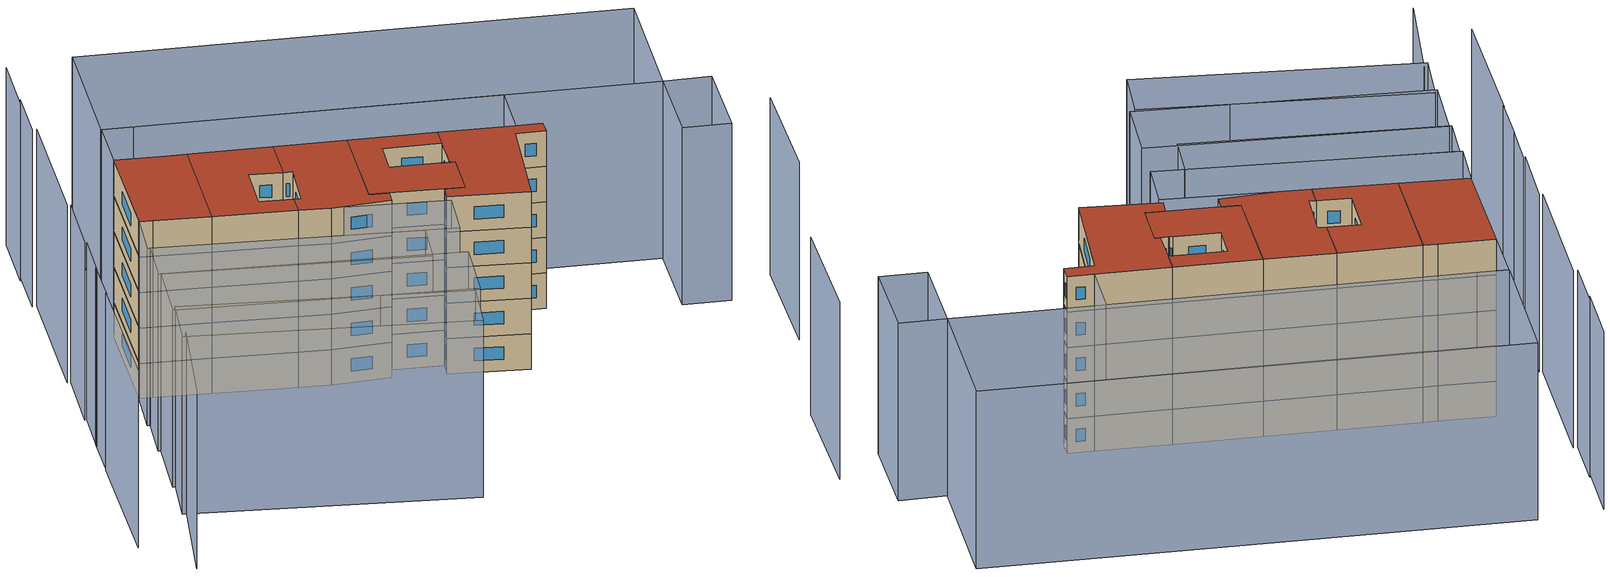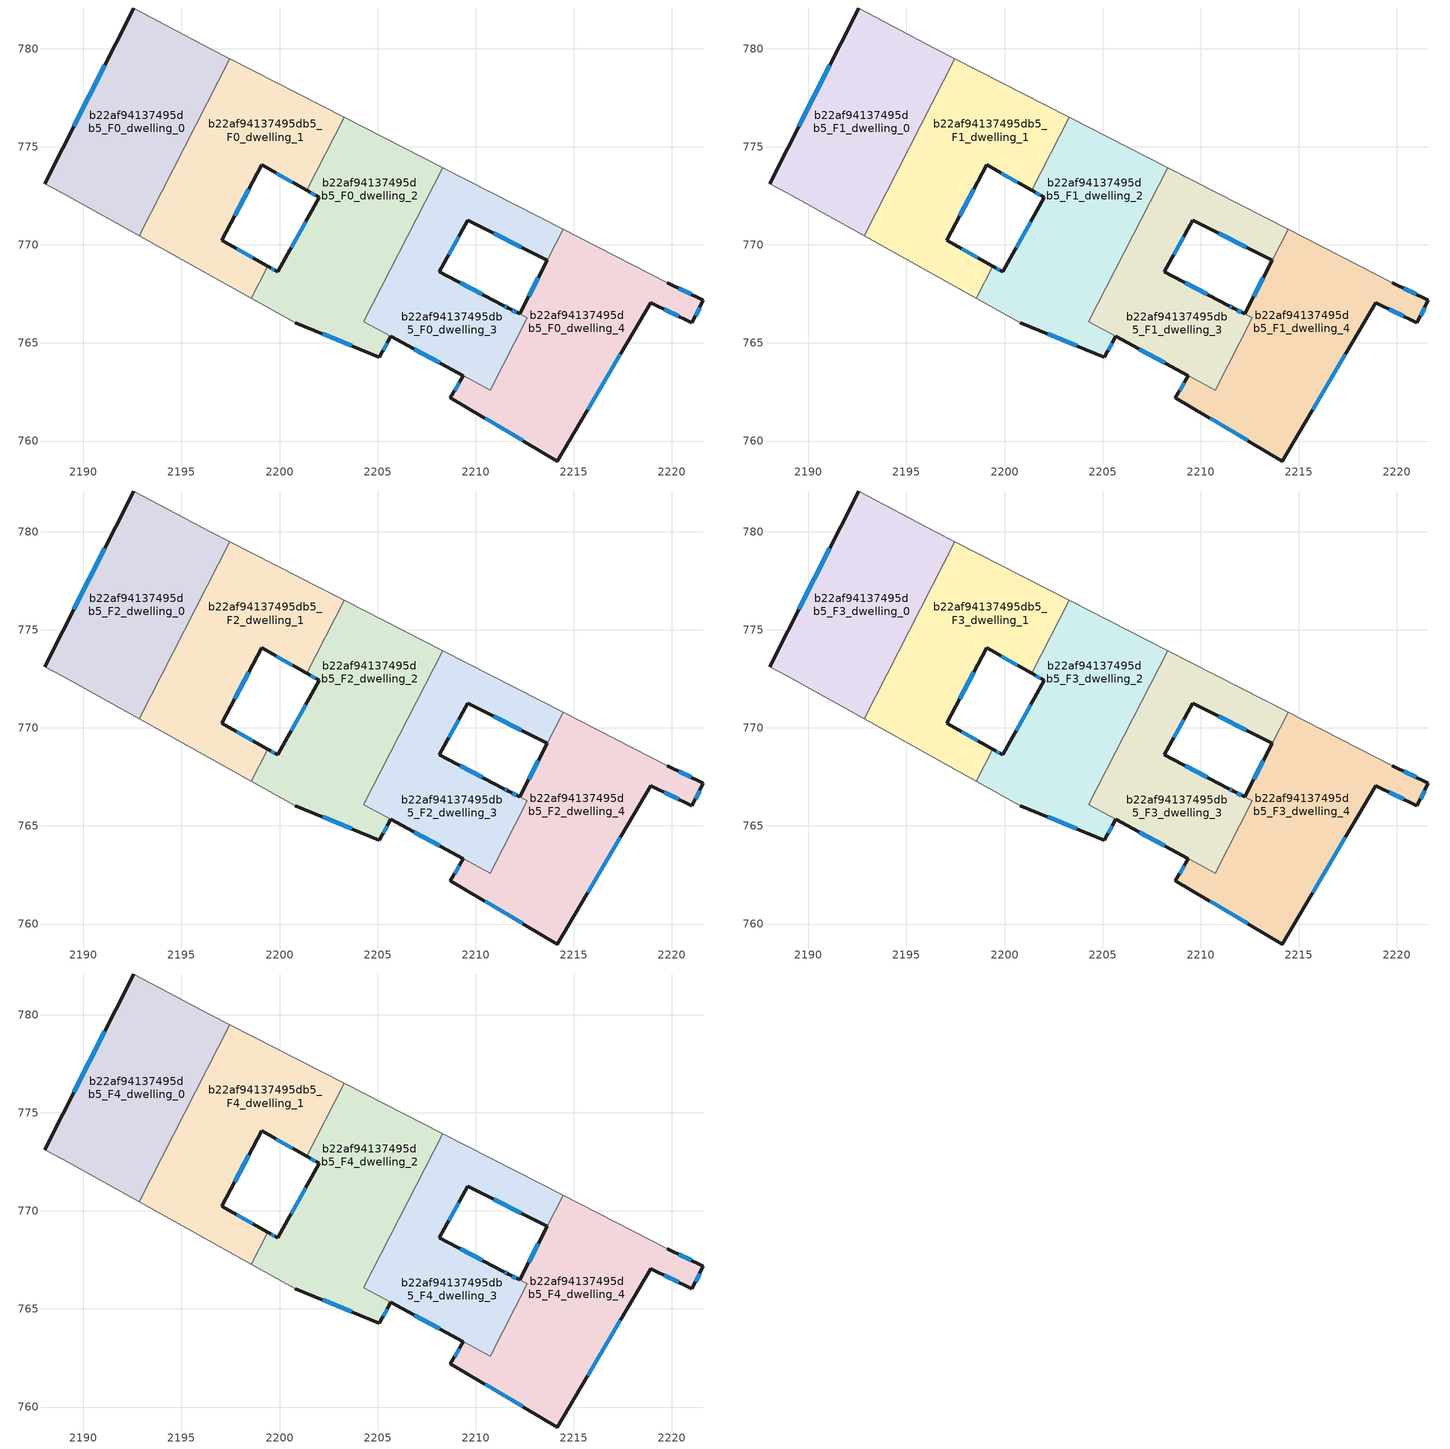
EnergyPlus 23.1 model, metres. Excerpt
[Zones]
b22af94137495db5_F0_dwelling_0
 floor ground (EU_floor_Construction): 2196.47,780.01 2197.47,779.5 2192.84,770.46 2188.94,772.63 2188.03,773.13 2192.56,782.08 z0
 wall outside (EU_wall_Construction): 2192.56,782.08 2188.03,773.13 z0:3
 wall adiabatic (EU_wall_Construction): 2197.47,779.5 2196.47,780.01 2192.56,782.08 / 2188.03,773.13 2188.94,772.63 2192.84,770.46 z0:3
 wall to b22af94137495db5_F0_dwelling_1 (EU_wall_Construction): 2192.84,770.46 2197.47,779.5 z0:3
 window (EU_Window_Construction): 2191.09,779.17 2189.51,776.04 z0.98:2.02
b22af94137495db5_F0_dwelling_1
 floor ground (EU_floor_Construction): 2203.31,776.51 2201.39,772.78 2199.09,774.09 2197.06,770.24 2199.4,768.91 2198.57,767.28 2192.84,770.46 2197.47,779.5 z0
 wall outside (EU_wall_Construction): 2199.4,768.91 2197.06,770.24 2199.09,774.09 2201.39,772.78 z0:3
 wall adiabatic (EU_wall_Construction): 2192.84,770.46 2198.57,767.28 / 2203.31,776.51 2197.47,779.5 z0:3
 wall to b22af94137495db5_F0_dwelling_2 (EU_wall_Construction): 2198.57,767.28 2199.4,768.91 / 2201.39,772.78 2203.3,776.51 z0:3
 window (EU_Window_Construction): 2199.84,773.66 2200.64,773.21 / 2197.72,771.49 2198.43,772.84 / 2198.64,769.34 2197.82,769.81 z0.98:2.02
b22af94137495db5_F0_dwelling_2
 floor ground (EU_floor_Construction): 2208.32,773.94 2204.29,766.09 2205.67,765.34 2205.09,764.27 2200.79,766.04 2198.57,767.28 2199.4,768.91 2199.9,768.62 2202.02,772.42 2201.39,772.78 2203.3,776.51 z0
 wall outside (EU_wall_Construction): 2201.39,772.78 2202.02,772.42 2199.9,768.62 2199.4,768.91 / 2200.79,766.04 2205.09,764.27 2205.67,765.34 z0:3
 wall adiabatic (EU_wall_Construction): 2198.57,767.28 2200.79,766.04 / 2208.32,773.94 2203.31,776.51 z0:3
 wall to b22af94137495db5_F0_dwelling_3 (EU_wall_Construction): 2204.3,766.1 2208.32,773.94 / 2205.67,765.34 2204.29,766.09 z0:3
 window (EU_Window_Construction): 2199.74,768.71 2199.57,768.81 / 2201.33,771.19 2200.59,769.86 / 2201.6,772.66 2201.82,772.54 / 2205.28,764.62 2205.48,764.99 / 2202.19,765.47 2203.69,764.85 z0.98:2.02
b22af94137495db5_F0_dwelling_3
 floor ground (EU_floor_Construction): 2214.46,770.8 2213.65,769.21 2209.6,771.26 2208.15,768.63 2211.39,766.93 2211.67,766.78 2212.63,766.28 2210.74,762.59 2205.68,765.34 2204.3,766.1 2208.32,773.94 z0
 wall outside (EU_wall_Construction): 2205.68,765.34 2209.38,763.32 / 2211.67,766.78 2211.39,766.93 2208.15,768.63 2209.6,771.26 2213.65,769.21 z0:3
 wall adiabatic (EU_wall_Construction): 2214.46,770.8 2208.32,773.94 z0:3
 wall to b22af94137495db5_F0_dwelling_4 (EU_wall_Construction): 2213.65,769.21 2214.46,770.8 / 2209.38,763.32 2210.74,762.59 2212.63,766.28 2211.67,766.78 z0:3
 window (EU_Window_Construction): 2210.92,770.59 2212.33,769.88 / 2208.62,769.49 2209.13,770.41 / 2210.34,767.48 2209.21,768.08 / 2206.88,764.68 2208.17,763.98 / 2211.58,766.83 2211.48,766.88 z0.98:2.02
b22af94137495db5_F0_dwelling_4
 floor ground (EU_floor_Construction): 2219.77,768.08 2221.6,767.18 2221.03,766.02 2218.92,767.05 2214.17,758.98 2208.7,762.2 2209.38,763.32 2210.74,762.59 2212.63,766.28 2211.67,766.79 2211.69,766.78 2212.26,766.48 2213.65,769.21 2214.46,770.8 z0
 wall outside (EU_wall_Construction): 2213.65,769.21 2212.26,766.48 2211.69,766.78 2211.68,766.79 / 2209.38,763.33 2208.7,762.2 2214.17,758.98 2218.92,767.05 2221.03,766.02 2221.6,767.18 2219.77,768.08 z0:3
 wall adiabatic (EU_wall_Construction): 2219.77,768.08 2214.46,770.8 z0:3
 window (EU_Window_Construction): 2212.08,766.58 2211.88,766.68 / 2213.2,768.32 2212.71,767.37 / 2221.01,767.47 2220.37,767.79 / 2221.22,766.4 2221.42,766.8 / 2219.61,766.72 2220.35,766.36 / 2215.72,761.61 2217.38,764.43 / 2210.48,761.15 2212.39,760.03 / 2209.16,762.96 2208.92,762.57 z0.98:2.02
b22af94137495db5_F1_dwelling_0
 floor to b22af94137495db5_F0_dwelling_0 (EU_floor_Construction): 2196.47,780.01 2197.47,779.5 2192.84,770.46 2188.94,772.63 2188.03,773.13 2192.56,782.08 z3
 wall outside (EU_wall_Construction): 2192.56,782.08 2188.03,773.13 z3:6
 wall adiabatic (EU_wall_Construction): 2197.47,779.5 2196.47,780.01 2192.56,782.08 / 2188.03,773.13 2188.94,772.63 2192.84,770.46 z3:6
 wall to b22af94137495db5_F1_dwelling_1 (EU_wall_Construction): 2192.84,770.46 2197.47,779.5 z3:6
 window (EU_Window_Construction): 2191.09,779.17 2189.51,776.04 z3.98:5.02
b22af94137495db5_F1_dwelling_1
 floor to b22af94137495db5_F0_dwelling_1 (EU_floor_Construction): 2203.3,776.51 2201.39,772.78 2199.09,774.09 2197.06,770.24 2199.4,768.91 2198.57,767.28 2192.84,770.46 2197.47,779.5 z3
 wall outside (EU_wall_Construction): 2199.4,768.91 2197.06,770.24 2199.09,774.09 2201.39,772.78 z3:6
 wall adiabatic (EU_wall_Construction): 2192.84,770.46 2198.57,767.28 / 2203.31,776.51 2197.47,779.5 z3:6
 wall to b22af94137495db5_F1_dwelling_2 (EU_wall_Construction): 2198.57,767.28 2199.4,768.91 / 2201.39,772.78 2203.3,776.51 z3:6
 window (EU_Window_Construction): 2199.84,773.66 2200.64,773.21 / 2197.72,771.49 2198.43,772.84 / 2198.64,769.34 2197.82,769.81 z3.98:5.02
b22af94137495db5_F1_dwelling_2
 floor to b22af94137495db5_F0_dwelling_2 (EU_floor_Construction): 2208.32,773.94 2204.3,766.1 2205.67,765.34 2205.09,764.27 2200.79,766.04 2198.57,767.28 2199.4,768.91 2199.9,768.62 2202.02,772.42 2201.39,772.78 2203.3,776.51 z3
 wall outside (EU_wall_Construction): 2201.39,772.78 2202.02,772.42 2199.9,768.62 2199.4,768.91 / 2200.79,766.04 2205.09,764.27 2205.67,765.34 z3:6
 wall adiabatic (EU_wall_Construction): 2198.57,767.28 2200.79,766.04 / 2208.32,773.94 2203.31,776.51 z3:6
 wall to b22af94137495db5_F1_dwelling_3 (EU_wall_Construction): 2204.3,766.1 2208.32,773.94 / 2205.67,765.34 2204.29,766.09 z3:6
 window (EU_Window_Construction): 2199.74,768.71 2199.57,768.81 / 2201.33,771.19 2200.59,769.86 / 2201.6,772.66 2201.82,772.54 / 2205.28,764.62 2205.48,764.99 / 2202.19,765.47 2203.69,764.85 z3.98:5.02
b22af94137495db5_F1_dwelling_3
 floor to b22af94137495db5_F0_dwelling_3 (EU_floor_Construction): 2214.46,770.8 2213.65,769.21 2209.6,771.26 2208.15,768.63 2211.39,766.93 2211.67,766.78 2212.63,766.28 2210.74,762.59 2205.68,765.34 2204.3,766.1 2208.32,773.94 z3
 wall outside (EU_wall_Construction): 2205.68,765.34 2209.38,763.32 / 2211.67,766.78 2211.39,766.93 2208.15,768.63 2209.6,771.26 2213.65,769.21 z3:6
 wall adiabatic (EU_wall_Construction): 2214.46,770.8 2208.32,773.94 z3:6
 wall to b22af94137495db5_F1_dwelling_4 (EU_wall_Construction): 2213.65,769.21 2214.46,770.8 / 2209.38,763.32 2210.74,762.59 2212.63,766.28 2211.67,766.78 z3:6
 window (EU_Window_Construction): 2210.92,770.59 2212.33,769.88 / 2208.62,769.49 2209.13,770.41 / 2210.34,767.48 2209.21,768.08 / 2206.88,764.68 2208.17,763.98 / 2211.58,766.83 2211.48,766.88 z3.98:5.02
b22af94137495db5_F1_dwelling_4
 floor to b22af94137495db5_F0_dwelling_4 (EU_floor_Construction): 2219.77,768.08 2221.6,767.18 2221.03,766.02 2218.92,767.05 2214.17,758.98 2208.7,762.2 2209.38,763.32 2210.74,762.59 2212.63,766.28 2211.69,766.78 2212.26,766.48 2213.65,769.21 2214.46,770.8 z3
 wall outside (EU_wall_Construction): 2213.65,769.21 2212.26,766.48 2211.69,766.78 2211.68,766.79 / 2209.38,763.33 2208.7,762.2 2214.17,758.98 2218.92,767.05 2221.03,766.02 2221.6,767.18 2219.77,768.08 z3:6
 wall adiabatic (EU_wall_Construction): 2219.77,768.08 2214.46,770.8 z3:6
 window (EU_Window_Construction): 2212.08,766.58 2211.88,766.68 / 2213.2,768.32 2212.71,767.37 / 2221.01,767.47 2220.37,767.79 / 2221.22,766.4 2221.42,766.8 / 2219.61,766.72 2220.35,766.36 / 2215.72,761.61 2217.38,764.43 / 2210.48,761.15 2212.39,760.03 / 2209.16,762.96 2208.92,762.57 z3.98:5.02
b22af94137495db5_F2_dwelling_0
 floor to b22af94137495db5_F1_dwelling_0 (EU_floor_Construction): 2196.47,780.01 2197.47,779.5 2192.84,770.46 2188.94,772.63 2188.03,773.13 2192.56,782.08 z6
 wall outside (EU_wall_Construction): 2192.56,782.08 2188.03,773.13 z6:9
 wall adiabatic (EU_wall_Construction): 2197.47,779.5 2196.47,780.01 2192.56,782.08 / 2188.03,773.13 2188.94,772.63 2192.84,770.46 z6:9
 wall to b22af94137495db5_F2_dwelling_1 (EU_wall_Construction): 2192.84,770.46 2197.47,779.5 z6:9
 window (EU_Window_Construction): 2191.09,779.17 2189.51,776.04 z6.98:8.02
b22af94137495db5_F2_dwelling_1
 floor to b22af94137495db5_F1_dwelling_1 (EU_floor_Construction): 2203.3,776.51 2201.39,772.78 2199.09,774.09 2197.06,770.24 2199.4,768.91 2198.57,767.28 2192.84,770.46 2197.47,779.5 z6
 wall outside (EU_wall_Construction): 2199.4,768.91 2197.06,770.24 2199.09,774.09 2201.39,772.78 z6:9
 wall adiabatic (EU_wall_Construction): 2192.84,770.46 2198.57,767.28 / 2203.31,776.51 2197.47,779.5 z6:9
 wall to b22af94137495db5_F2_dwelling_2 (EU_wall_Construction): 2198.57,767.28 2199.4,768.91 / 2201.39,772.78 2203.3,776.51 z6:9
 window (EU_Window_Construction): 2199.84,773.66 2200.64,773.21 / 2197.72,771.49 2198.43,772.84 / 2198.64,769.34 2197.82,769.81 z6.98:8.02
b22af94137495db5_F2_dwelling_2
 floor to b22af94137495db5_F1_dwelling_2 (EU_floor_Construction): 2208.32,773.94 2204.3,766.1 2205.67,765.34 2205.09,764.27 2200.79,766.04 2198.57,767.28 2199.4,768.91 2199.9,768.62 2202.02,772.42 2201.39,772.78 2203.3,776.51 z6
 wall outside (EU_wall_Construction): 2201.39,772.78 2202.02,772.42 2199.9,768.62 2199.4,768.91 / 2200.79,766.04 2205.09,764.27 2205.67,765.34 z6:9
 wall adiabatic (EU_wall_Construction): 2198.57,767.28 2200.79,766.04 / 2208.32,773.94 2203.31,776.51 z6:9
 wall to b22af94137495db5_F2_dwelling_3 (EU_wall_Construction): 2204.3,766.1 2208.32,773.94 / 2205.67,765.34 2204.29,766.09 z6:9
 window (EU_Window_Construction): 2199.74,768.71 2199.57,768.81 / 2201.33,771.19 2200.59,769.86 / 2201.6,772.66 2201.82,772.54 / 2205.28,764.62 2205.48,764.99 / 2202.19,765.47 2203.69,764.85 z6.98:8.02
b22af94137495db5_F2_dwelling_3
 floor to b22af94137495db5_F1_dwelling_3 (EU_floor_Construction): 2214.46,770.8 2213.65,769.21 2209.6,771.26 2208.15,768.63 2211.39,766.93 2211.67,766.78 2212.63,766.28 2210.74,762.59 2205.68,765.34 2204.3,766.1 2208.32,773.94 z6
 wall outside (EU_wall_Construction): 2205.68,765.34 2209.38,763.32 / 2211.67,766.78 2211.39,766.93 2208.15,768.63 2209.6,771.26 2213.65,769.21 z6:9
 wall adiabatic (EU_wall_Construction): 2214.46,770.8 2208.32,773.94 z6:9
 wall to b22af94137495db5_F2_dwelling_4 (EU_wall_Construction): 2213.65,769.21 2214.46,770.8 / 2209.38,763.32 2210.74,762.59 2212.63,766.28 2211.67,766.78 z6:9
 window (EU_Window_Construction): 2210.92,770.59 2212.33,769.88 / 2208.62,769.49 2209.13,770.41 / 2210.34,767.48 2209.21,768.08 / 2206.88,764.68 2208.17,763.98 / 2211.58,766.83 2211.48,766.88 z6.98:8.02
b22af94137495db5_F2_dwelling_4
 floor to b22af94137495db5_F1_dwelling_4 (EU_floor_Construction): 2219.77,768.08 2221.6,767.18 2221.03,766.02 2218.92,767.05 2214.17,758.98 2208.7,762.2 2209.38,763.32 2210.74,762.59 2212.63,766.28 2211.69,766.78 2212.26,766.48 2213.65,769.21 2214.46,770.8 z6
 wall outside (EU_wall_Construction): 2213.65,769.21 2212.26,766.48 2211.69,766.78 2211.68,766.79 / 2209.38,763.33 2208.7,762.2 2214.17,758.98 2218.92,767.05 2221.03,766.02 2221.6,767.18 2219.77,768.08 z6:9
 wall adiabatic (EU_wall_Construction): 2219.77,768.08 2214.46,770.8 z6:9
 window (EU_Window_Construction): 2212.08,766.58 2211.88,766.68 / 2213.2,768.32 2212.71,767.37 / 2221.01,767.47 2220.37,767.79 / 2221.22,766.4 2221.42,766.8 / 2219.61,766.72 2220.35,766.36 / 2215.72,761.61 2217.38,764.43 / 2210.48,761.15 2212.39,760.03 / 2209.16,762.96 2208.92,762.57 z6.98:8.02
b22af94137495db5_F3_dwelling_0
 floor to b22af94137495db5_F2_dwelling_0 (EU_floor_Construction): 2196.47,780.01 2197.47,779.5 2192.84,770.46 2188.94,772.63 2188.03,773.13 2192.56,782.08 z9
 wall outside (EU_wall_Construction): 2192.56,782.08 2188.03,773.13 z9:12
 wall adiabatic (EU_wall_Construction): 2197.47,779.5 2196.47,780.01 2192.56,782.08 / 2188.03,773.13 2188.94,772.63 2192.84,770.46 z9:12
 wall to b22af94137495db5_F3_dwelling_1 (EU_wall_Construction): 2192.84,770.46 2197.47,779.5 z9:12
 window (EU_Window_Construction): 2191.09,779.17 2189.51,776.04 z9.98:11.02
b22af94137495db5_F3_dwelling_1
 floor to b22af94137495db5_F2_dwelling_1 (EU_floor_Construction): 2203.3,776.51 2201.39,772.78 2199.09,774.09 2197.06,770.24 2199.4,768.91 2198.57,767.28 2192.84,770.46 2197.47,779.5 z9
 wall outside (EU_wall_Construction): 2199.4,768.91 2197.06,770.24 2199.09,774.09 2201.39,772.78 z9:12
 wall adiabatic (EU_wall_Construction): 2192.84,770.46 2198.57,767.28 / 2203.31,776.51 2197.47,779.5 z9:12
 wall to b22af94137495db5_F3_dwelling_2 (EU_wall_Construction): 2198.57,767.28 2199.4,768.91 / 2201.39,772.78 2203.3,776.51 z9:12
 window (EU_Window_Construction): 2199.84,773.66 2200.64,773.21 / 2197.72,771.49 2198.43,772.84 / 2198.64,769.34 2197.82,769.81 z9.98:11.02
b22af94137495db5_F3_dwelling_2
 floor to b22af94137495db5_F2_dwelling_2 (EU_floor_Construction): 2208.32,773.94 2204.3,766.1 2205.67,765.34 2205.09,764.27 2200.79,766.04 2198.57,767.28 2199.4,768.91 2199.9,768.62 2202.02,772.42 2201.39,772.78 2203.3,776.51 z9
 wall outside (EU_wall_Construction): 2201.39,772.78 2202.02,772.42 2199.9,768.62 2199.4,768.91 / 2200.79,766.04 2205.09,764.27 2205.67,765.34 z9:12
 wall adiabatic (EU_wall_Construction): 2198.57,767.28 2200.79,766.04 / 2208.32,773.94 2203.31,776.51 z9:12
 wall to b22af94137495db5_F3_dwelling_3 (EU_wall_Construction): 2204.3,766.1 2208.32,773.94 / 2205.67,765.34 2204.29,766.09 z9:12
 window (EU_Window_Construction): 2199.74,768.71 2199.57,768.81 / 2201.33,771.19 2200.59,769.86 / 2201.6,772.66 2201.82,772.54 / 2205.28,764.62 2205.48,764.99 / 2202.19,765.47 2203.69,764.85 z9.98:11.02
b22af94137495db5_F3_dwelling_3
 floor to b22af94137495db5_F2_dwelling_3 (EU_floor_Construction): 2214.46,770.8 2213.65,769.21 2209.6,771.26 2208.15,768.63 2211.39,766.93 2211.67,766.78 2212.63,766.28 2210.74,762.59 2205.68,765.34 2204.3,766.1 2208.32,773.94 z9
 wall outside (EU_wall_Construction): 2205.68,765.34 2209.38,763.32 / 2211.67,766.78 2211.39,766.93 2208.15,768.63 2209.6,771.26 2213.65,769.21 z9:12
 wall adiabatic (EU_wall_Construction): 2214.46,770.8 2208.32,773.94 z9:12
 wall to b22af94137495db5_F3_dwelling_4 (EU_wall_Construction): 2213.65,769.21 2214.46,770.8 / 2209.38,763.32 2210.74,762.59 2212.63,766.28 2211.67,766.78 z9:12
 window (EU_Window_Construction): 2210.92,770.59 2212.33,769.88 / 2208.62,769.49 2209.13,770.41 / 2210.34,767.48 2209.21,768.08 / 2206.88,764.68 2208.17,763.98 / 2211.58,766.83 2211.48,766.88 z9.98:11.02
b22af94137495db5_F3_dwelling_4
 floor to b22af94137495db5_F2_dwelling_4 (EU_floor_Construction): 2219.77,768.08 2221.6,767.18 2221.03,766.02 2218.92,767.05 2214.17,758.98 2208.7,762.2 2209.38,763.32 2210.74,762.59 2212.63,766.28 2211.69,766.78 2212.26,766.48 2213.65,769.21 2214.46,770.8 z9
 wall outside (EU_wall_Construction): 2213.65,769.21 2212.26,766.48 2211.69,766.78 2211.68,766.79 / 2209.38,763.33 2208.7,762.2 2214.17,758.98 2218.92,767.05 2221.03,766.02 2221.6,767.18 2219.77,768.08 z9:12
 wall adiabatic (EU_wall_Construction): 2219.77,768.08 2214.46,770.8 z9:12
 window (EU_Window_Construction): 2212.08,766.58 2211.88,766.68 / 2213.2,768.32 2212.71,767.37 / 2221.01,767.47 2220.37,767.79 / 2221.22,766.4 2221.42,766.8 / 2219.61,766.72 2220.35,766.36 / 2215.72,761.61 2217.38,764.43 / 2210.48,761.15 2212.39,760.03 / 2209.16,762.96 2208.92,762.57 z9.98:11.02
b22af94137495db5_F4_dwelling_0
 floor to b22af94137495db5_F3_dwelling_0 (EU_floor_Construction): 2196.47,780.01 2197.47,779.5 2192.84,770.46 2188.94,772.63 2188.03,773.13 2192.56,782.08 z12
 wall outside (EU_wall_Construction): 2192.56,782.08 2188.03,773.13 z12:15
 wall adiabatic (EU_wall_Construction): 2197.47,779.5 2196.47,780.01 2192.56,782.08 / 2188.03,773.13 2188.94,772.63 2192.84,770.46 z12:15
 wall to b22af94137495db5_F4_dwelling_1 (EU_wall_Construction): 2192.84,770.46 2197.47,779.5 z12:15
 window (EU_Window_Construction): 2191.09,779.17 2189.51,776.04 z12.98:14.02
 roof outside (EU_roof_Construction): 2192.84,770.46 2197.47,779.5 2196.47,780.01 2192.56,782.08 2188.03,773.13 2188.94,772.63 z15
b22af94137495db5_F4_dwelling_1
 floor to b22af94137495db5_F3_dwelling_1 (EU_floor_Construction): 2203.3,776.51 2201.39,772.78 2199.09,774.09 2197.06,770.24 2199.4,768.91 2198.57,767.28 2192.84,770.46 2197.47,779.5 z12
 wall outside (EU_wall_Construction): 2199.4,768.91 2197.06,770.24 2199.09,774.09 2201.39,772.78 z12:15
 wall adiabatic (EU_wall_Construction): 2192.84,770.46 2198.57,767.28 / 2203.31,776.51 2197.47,779.5 z12:15
 wall to b22af94137495db5_F4_dwelling_2 (EU_wall_Construction): 2198.57,767.28 2199.4,768.91 / 2201.39,772.78 2203.3,776.51 z12:15
 window (EU_Window_Construction): 2199.84,773.66 2200.64,773.21 / 2197.72,771.49 2198.43,772.84 / 2198.64,769.34 2197.82,769.81 z12.98:14.02
 roof outside (EU_roof_Construction): 2199.4,768.91 2197.06,770.24 2199.09,774.09 2201.39,772.78 2203.31,776.51 2197.47,779.5 2192.84,770.46 2198.57,767.28 z15
b22af94137495db5_F4_dwelling_2
 floor to b22af94137495db5_F3_dwelling_2 (EU_floor_Construction): 2208.32,773.94 2204.3,766.1 2205.67,765.34 2205.09,764.27 2200.79,766.04 2198.57,767.28 2199.4,768.91 2199.9,768.62 2202.02,772.42 2201.39,772.78 2203.3,776.51 z12
 wall outside (EU_wall_Construction): 2201.39,772.78 2202.02,772.42 2199.9,768.62 2199.4,768.91 / 2200.79,766.04 2205.09,764.27 2205.67,765.34 z12:15
 wall adiabatic (EU_wall_Construction): 2198.57,767.28 2200.79,766.04 / 2208.32,773.94 2203.31,776.51 z12:15
 wall to b22af94137495db5_F4_dwelling_3 (EU_wall_Construction): 2204.3,766.1 2208.32,773.94 / 2205.67,765.34 2204.29,766.09 z12:15
 window (EU_Window_Construction): 2199.74,768.71 2199.57,768.81 / 2201.33,771.19 2200.59,769.86 / 2201.6,772.66 2201.82,772.54 / 2205.28,764.62 2205.48,764.99 / 2202.19,765.47 2203.69,764.85 z12.98:14.02
 roof outside (EU_roof_Construction): 2205.67,765.34 2204.3,766.1 2208.32,773.94 2203.3,776.51 2201.39,772.78 2202.02,772.42 2199.9,768.62 2199.4,768.91 2198.57,767.28 2200.79,766.04 2205.09,764.27 z15
b22af94137495db5_F4_dwelling_3
 floor to b22af94137495db5_F3_dwelling_3 (EU_floor_Construction): 2214.46,770.8 2213.65,769.21 2209.6,771.26 2208.15,768.63 2211.39,766.93 2211.67,766.78 2212.63,766.28 2210.74,762.59 2205.68,765.34 2204.3,766.1 2208.32,773.94 z12
 wall outside (EU_wall_Construction): 2205.68,765.34 2209.38,763.32 / 2211.67,766.78 2211.39,766.93 2208.15,768.63 2209.6,771.26 2213.65,769.21 z12:15
 wall adiabatic (EU_wall_Construction): 2214.46,770.8 2208.32,773.94 z12:15
 wall to b22af94137495db5_F4_dwelling_4 (EU_wall_Construction): 2213.65,769.21 2214.46,770.8 / 2209.38,763.32 2210.74,762.59 2212.63,766.28 2211.67,766.78 z12:15
 window (EU_Window_Construction): 2210.92,770.59 2212.33,769.88 / 2208.62,769.49 2209.13,770.41 / 2210.34,767.48 2209.21,768.08 / 2206.88,764.68 2208.17,763.98 / 2211.58,766.83 2211.48,766.88 z12.98:14.02
 roof outside (EU_roof_Construction): 2210.74,762.59 2212.63,766.28 2211.67,766.78 2211.39,766.93 2208.15,768.63 2209.6,771.26 2213.65,769.21 2214.46,770.8 2208.32,773.94 2204.3,766.1 2205.67,765.34 2209.38,763.32 z15
b22af94137495db5_F4_dwelling_4
 floor to b22af94137495db5_F3_dwelling_4 (EU_floor_Construction): 2219.77,768.08 2221.6,767.18 2221.03,766.02 2218.92,767.05 2214.17,758.98 2208.7,762.2 2209.38,763.32 2210.74,762.59 2212.63,766.28 2211.69,766.78 2212.26,766.48 2213.65,769.21 2214.46,770.8 z12
 wall outside (EU_wall_Construction): 2213.65,769.21 2212.26,766.48 2211.69,766.78 2211.68,766.79 / 2209.38,763.33 2208.7,762.2 2214.17,758.98 2218.92,767.05 2221.03,766.02 2221.6,767.18 2219.77,768.08 z12:15
 wall adiabatic (EU_wall_Construction): 2219.77,768.08 2214.46,770.8 z12:15
 window (EU_Window_Construction): 2212.08,766.58 2211.88,766.68 / 2213.2,768.32 2212.71,767.37 / 2221.01,767.47 2220.37,767.79 / 2221.22,766.4 2221.42,766.8 / 2219.61,766.72 2220.35,766.36 / 2215.72,761.61 2217.38,764.43 / 2210.48,761.15 2212.39,760.03 / 2209.16,762.96 2208.92,762.57 z12.98:14.02
 roof outside (EU_roof_Construction): 2221.03,766.02 2221.6,767.18 2219.77,768.08 2214.46,770.8 2213.65,769.21 2212.26,766.48 2211.69,766.78 2211.67,766.79 2212.63,766.28 2210.74,762.59 2209.38,763.32 2208.7,762.2 2214.17,758.98 2218.92,767.05 z15
shading: 2232.92,750.44 2237.57,759.99 / 2174.81,749.01 2179.95,757.01 / 2179.09,765.65 2173.38,754.29 / 2180.98,769.32 2179.03,765.46 / 2182.88,772.88 2180.84,769.03 / 2185.61,778.39 2182.73,772.96 / 2191.04,789.55 2185.38,778.51 / 2192.95,794.03 2190.73,789.71 / 2195.23,798.73 2192.56,793.54 / 2198.76,744.91 2179.29,756.56 / 2179.29,756.56 2181.77,760.71 / 2181.77,760.71 2201.24,749.07 / 2201.24,749.07 2198.76,744.91 / 2184.2,765.56 2204.57,754.26 / 2204.57,754.26 2201.7,749.09 / 2201.7,749.09 2181.33,760.39 / 2181.33,760.39 2184.2,765.56 / 2186.07,769.25 2204.14,758.98 / 2204.14,758.98 2202.09,755.37 / 2202.09,755.37 2184.02,765.64 / 2184.02,765.64 2186.07,769.25 / 2206.42,757.69 2185.89,769.36 / 2185.89,769.36 2188.1,773.25 / 2188.1,773.25 2208.64,761.58 / 2208.64,761.58 2206.42,757.69 / 2194.81,786.52 2222.06,772.53 / 2222.06,772.53 2219.76,768.05 / 2219.76,768.05 2192.51,782.04 / 2192.51,782.04 2194.81,786.52 / 2232.82,767 2194.78,786.54 / 2194.78,786.54 2200.19,797.07 / 2200.19,797.07 2238.23,777.53 / 2238.23,777.53 2232.82,767 / 2236.2,765.33 2232.79,758.5 / 2232.79,758.5 2229.42,760.18 / 2229.42,760.18 2232.82,767.01 / 2232.82,767.01 2236.2,765.33 z0:15
[Building]
EU S2 Campaign: North Axis=0; Terrain=City; Solar Distribution=FullExterior
[Site:Location]
Bologna: Latitude=44.5; Longitude=11.25; Time Zone=1; Elevation=37
[SizingPeriod:WeatherFileDays]
AnnualSizingPeriod: Begin Month=1; Begin Day of Month=1; End Month=12; End Day of Month=31; Day of Week for Start Day=Monday; Use Weather File Daylight Saving Period=No; Use Weather File Rain and Snow Indicators=No
[MATERIAL]
EU_InternalMass_Material: Roughness=MediumRough; Thickness=0.1; Conductivity=1; Density=1800; Specific Heat=900; Thermal Absorptance=0.9; Solar Absorptance=0.7; Visible Absorptance=0.7
[MATERIAL:NOMASS] Roughness=MediumRough; Thermal Absorptance=0.9; Solar Absorptance=0.7; Visible Absorptance=0.7
Name | Thermal Resistance
EU_wall_NoMass | 0.905828
EU_roof_NoMass | 0.37593
EU_floor_NoMass | 0.67114
[WINDOWMATERIAL:SIMPLEGLAZINGSYSTEM]
EU_Window_SimpleGlazing: UFactor=4.52486; Solar Heat Gain Coefficient=0.85; Visible Transmittance=0.85
[CONSTRUCTION]
EU_wall_Construction: EU_wall_NoMass
EU_roof_Construction: EU_roof_NoMass
EU_floor_Construction: EU_floor_NoMass
EU_Window_Construction: EU_Window_SimpleGlazing
EU_InternalMass_Construction: EU_InternalMass_Material
[ZONE] Type=1; Multiplier=1; Ceiling Height=autocalculate; Floor Area=autocalculate; Part of Total Floor Area=Yes
Name | Volume
b22af94137495db5_F0_dwelling_0 | 166.972
b22af94137495db5_F1_dwelling_0; b22af94137495db5_F2_dwelling_0; b22af94137495db5_F3_dwelling_0; b22af94137495db5_F4_dwelling_0 | 166.971
b22af94137495db5_F0_dwelling_1; b22af94137495db5_F1_dwelling_1; b22af94137495db5_F2_dwelling_1; b22af94137495db5_F3_dwelling_1; b22af94137495db5_F4_dwelling_1 | 166.962
b22af94137495db5_F0_dwelling_2; b22af94137495db5_F1_dwelling_2; b22af94137495db5_F2_dwelling_2; b22af94137495db5_F3_dwelling_2; b22af94137495db5_F4_dwelling_2 | 173.029
b22af94137495db5_F0_dwelling_3; b22af94137495db5_F1_dwelling_3; b22af94137495db5_F2_dwelling_3; b22af94137495db5_F3_dwelling_3; b22af94137495db5_F4_dwelling_3 | 148.053
b22af94137495db5_F0_dwelling_4; b22af94137495db5_F1_dwelling_4; b22af94137495db5_F2_dwelling_4; b22af94137495db5_F3_dwelling_4; b22af94137495db5_F4_dwelling_4 | 179.788
[INTERNALMASS] Construction=EU_InternalMass_Construction
Name | Zone or ZoneList | Surface Area
b22af94137495db5_F0_dwelling_0_EU_InternalMass | b22af94137495db5_F0_dwelling_0 | 55.6573
b22af94137495db5_F0_dwelling_1_EU_InternalMass | b22af94137495db5_F0_dwelling_1 | 55.6543
b22af94137495db5_F0_dwelling_2_EU_InternalMass | b22af94137495db5_F0_dwelling_2 | 57.677
b22af94137495db5_F0_dwelling_3_EU_InternalMass | b22af94137495db5_F0_dwelling_3 | 49.3691
b22af94137495db5_F0_dwelling_4_EU_InternalMass | b22af94137495db5_F0_dwelling_4 | 59.9283
b22af94137495db5_F1_dwelling_0_EU_InternalMass | b22af94137495db5_F1_dwelling_0 | 55.6573
b22af94137495db5_F1_dwelling_1_EU_InternalMass | b22af94137495db5_F1_dwelling_1 | 55.6543
b22af94137495db5_F1_dwelling_2_EU_InternalMass | b22af94137495db5_F1_dwelling_2 | 57.677
b22af94137495db5_F1_dwelling_3_EU_InternalMass | b22af94137495db5_F1_dwelling_3 | 49.3691
b22af94137495db5_F1_dwelling_4_EU_InternalMass | b22af94137495db5_F1_dwelling_4 | 59.9283
b22af94137495db5_F2_dwelling_0_EU_InternalMass | b22af94137495db5_F2_dwelling_0 | 55.6573
b22af94137495db5_F2_dwelling_1_EU_InternalMass | b22af94137495db5_F2_dwelling_1 | 55.6543
b22af94137495db5_F2_dwelling_2_EU_InternalMass | b22af94137495db5_F2_dwelling_2 | 57.677
b22af94137495db5_F2_dwelling_3_EU_InternalMass | b22af94137495db5_F2_dwelling_3 | 49.3691
b22af94137495db5_F2_dwelling_4_EU_InternalMass | b22af94137495db5_F2_dwelling_4 | 59.9283
b22af94137495db5_F3_dwelling_0_EU_InternalMass | b22af94137495db5_F3_dwelling_0 | 55.6573
b22af94137495db5_F3_dwelling_1_EU_InternalMass | b22af94137495db5_F3_dwelling_1 | 55.6543
b22af94137495db5_F3_dwelling_2_EU_InternalMass | b22af94137495db5_F3_dwelling_2 | 57.677
b22af94137495db5_F3_dwelling_3_EU_InternalMass | b22af94137495db5_F3_dwelling_3 | 49.3691
b22af94137495db5_F3_dwelling_4_EU_InternalMass | b22af94137495db5_F3_dwelling_4 | 59.9283
b22af94137495db5_F4_dwelling_0_EU_InternalMass | b22af94137495db5_F4_dwelling_0 | 55.6573
b22af94137495db5_F4_dwelling_1_EU_InternalMass | b22af94137495db5_F4_dwelling_1 | 55.6543
b22af94137495db5_F4_dwelling_2_EU_InternalMass | b22af94137495db5_F4_dwelling_2 | 57.677
b22af94137495db5_F4_dwelling_3_EU_InternalMass | b22af94137495db5_F4_dwelling_3 | 49.3691
b22af94137495db5_F4_dwelling_4_EU_InternalMass | b22af94137495db5_F4_dwelling_4 | 59.9283
[OTHEREQUIPMENT] Fuel Type=Electricity; Design Level Calculation Method=Watts/Area; Power per Zone Floor Area=1; Fraction Latent=0; Fraction Radiant=0; Fraction Lost=0; Carbon Dioxide Generation Rate=0; EndUse Subcategory=EU_Step8_InternalGains
Name | Zone or ZoneList or Space or SpaceList | Schedule
EU_Step8_InternalGain_b22af94137495db5_F0_dwelling_0_f000 | b22af94137495db5_F0_dwelling_0 | EU_Step8_GainSchedule_b22af94137495db5_F0_dwelling_0_f000
EU_Step8_InternalGain_b22af94137495db5_F0_dwelling_1_f000 | b22af94137495db5_F0_dwelling_1 | EU_Step8_GainSchedule_b22af94137495db5_F0_dwelling_1_f000
EU_Step8_InternalGain_b22af94137495db5_F0_dwelling_2_f000 | b22af94137495db5_F0_dwelling_2 | EU_Step8_GainSchedule_b22af94137495db5_F0_dwelling_2_f000
EU_Step8_InternalGain_b22af94137495db5_F0_dwelling_3_f000 | b22af94137495db5_F0_dwelling_3 | EU_Step8_GainSchedule_b22af94137495db5_F0_dwelling_3_f000
EU_Step8_InternalGain_b22af94137495db5_F0_dwelling_4_f000 | b22af94137495db5_F0_dwelling_4 | EU_Step8_GainSchedule_b22af94137495db5_F0_dwelling_4_f000
EU_Step8_InternalGain_b22af94137495db5_F1_dwelling_0_f000 | b22af94137495db5_F1_dwelling_0 | EU_Step8_GainSchedule_b22af94137495db5_F1_dwelling_0_f000
EU_Step8_InternalGain_b22af94137495db5_F1_dwelling_1_f000 | b22af94137495db5_F1_dwelling_1 | EU_Step8_GainSchedule_b22af94137495db5_F1_dwelling_1_f000
EU_Step8_InternalGain_b22af94137495db5_F1_dwelling_2_f000 | b22af94137495db5_F1_dwelling_2 | EU_Step8_GainSchedule_b22af94137495db5_F1_dwelling_2_f000
EU_Step8_InternalGain_b22af94137495db5_F1_dwelling_3_f000 | b22af94137495db5_F1_dwelling_3 | EU_Step8_GainSchedule_b22af94137495db5_F1_dwelling_3_f000
EU_Step8_InternalGain_b22af94137495db5_F1_dwelling_4_f000 | b22af94137495db5_F1_dwelling_4 | EU_Step8_GainSchedule_b22af94137495db5_F1_dwelling_4_f000
EU_Step8_InternalGain_b22af94137495db5_F2_dwelling_0_f000 | b22af94137495db5_F2_dwelling_0 | EU_Step8_GainSchedule_b22af94137495db5_F2_dwelling_0_f000
EU_Step8_InternalGain_b22af94137495db5_F2_dwelling_1_f000 | b22af94137495db5_F2_dwelling_1 | EU_Step8_GainSchedule_b22af94137495db5_F2_dwelling_1_f000
EU_Step8_InternalGain_b22af94137495db5_F2_dwelling_2_f000 | b22af94137495db5_F2_dwelling_2 | EU_Step8_GainSchedule_b22af94137495db5_F2_dwelling_2_f000
EU_Step8_InternalGain_b22af94137495db5_F2_dwelling_3_f000 | b22af94137495db5_F2_dwelling_3 | EU_Step8_GainSchedule_b22af94137495db5_F2_dwelling_3_f000
EU_Step8_InternalGain_b22af94137495db5_F2_dwelling_4_f000 | b22af94137495db5_F2_dwelling_4 | EU_Step8_GainSchedule_b22af94137495db5_F2_dwelling_4_f000
EU_Step8_InternalGain_b22af94137495db5_F3_dwelling_0_f000 | b22af94137495db5_F3_dwelling_0 | EU_Step8_GainSchedule_b22af94137495db5_F3_dwelling_0_f000
EU_Step8_InternalGain_b22af94137495db5_F3_dwelling_1_f000 | b22af94137495db5_F3_dwelling_1 | EU_Step8_GainSchedule_b22af94137495db5_F3_dwelling_1_f000
EU_Step8_InternalGain_b22af94137495db5_F3_dwelling_2_f000 | b22af94137495db5_F3_dwelling_2 | EU_Step8_GainSchedule_b22af94137495db5_F3_dwelling_2_f000
EU_Step8_InternalGain_b22af94137495db5_F3_dwelling_3_f000 | b22af94137495db5_F3_dwelling_3 | EU_Step8_GainSchedule_b22af94137495db5_F3_dwelling_3_f000
EU_Step8_InternalGain_b22af94137495db5_F3_dwelling_4_f000 | b22af94137495db5_F3_dwelling_4 | EU_Step8_GainSchedule_b22af94137495db5_F3_dwelling_4_f000
EU_Step8_InternalGain_b22af94137495db5_F4_dwelling_0_f000 | b22af94137495db5_F4_dwelling_0 | EU_Step8_GainSchedule_b22af94137495db5_F4_dwelling_0_f000
EU_Step8_InternalGain_b22af94137495db5_F4_dwelling_1_f000 | b22af94137495db5_F4_dwelling_1 | EU_Step8_GainSchedule_b22af94137495db5_F4_dwelling_1_f000
EU_Step8_InternalGain_b22af94137495db5_F4_dwelling_2_f000 | b22af94137495db5_F4_dwelling_2 | EU_Step8_GainSchedule_b22af94137495db5_F4_dwelling_2_f000
EU_Step8_InternalGain_b22af94137495db5_F4_dwelling_3_f000 | b22af94137495db5_F4_dwelling_3 | EU_Step8_GainSchedule_b22af94137495db5_F4_dwelling_3_f000
EU_Step8_InternalGain_b22af94137495db5_F4_dwelling_4_f000 | b22af94137495db5_F4_dwelling_4 | EU_Step8_GainSchedule_b22af94137495db5_F4_dwelling_4_f000
[ZONEVENTILATION:DESIGNFLOWRATE] Schedule=EU_AlwaysOn; Design Flow Rate Calculation Method=AirChanges/Hour; Air Changes per Hour=0.73129; Ventilation Type=Natural; Fan Pressure Rise=0; Fan Total Efficiency=1; Constant Term Coefficient=1; Temperature Term Coefficient=0; Velocity Term Coefficient=0; Velocity Squared Term Coefficient=0; Minimum Indoor Temperature=-100; Maximum Indoor Temperature=100; Delta Temperature=-100; Minimum Outdoor Temperature=-100; Maximum Outdoor Temperature=100; Maximum Wind Speed=40
Name | Zone or ZoneList or Space or SpaceList
EU_ConstantAir_b22af94137495db5_F0_dwelling_0 | b22af94137495db5_F0_dwelling_0
EU_ConstantAir_b22af94137495db5_F0_dwelling_1 | b22af94137495db5_F0_dwelling_1
EU_ConstantAir_b22af94137495db5_F0_dwelling_2 | b22af94137495db5_F0_dwelling_2
EU_ConstantAir_b22af94137495db5_F0_dwelling_3 | b22af94137495db5_F0_dwelling_3
EU_ConstantAir_b22af94137495db5_F0_dwelling_4 | b22af94137495db5_F0_dwelling_4
EU_ConstantAir_b22af94137495db5_F1_dwelling_0 | b22af94137495db5_F1_dwelling_0
EU_ConstantAir_b22af94137495db5_F1_dwelling_1 | b22af94137495db5_F1_dwelling_1
EU_ConstantAir_b22af94137495db5_F1_dwelling_2 | b22af94137495db5_F1_dwelling_2
EU_ConstantAir_b22af94137495db5_F1_dwelling_3 | b22af94137495db5_F1_dwelling_3
EU_ConstantAir_b22af94137495db5_F1_dwelling_4 | b22af94137495db5_F1_dwelling_4
EU_ConstantAir_b22af94137495db5_F2_dwelling_0 | b22af94137495db5_F2_dwelling_0
EU_ConstantAir_b22af94137495db5_F2_dwelling_1 | b22af94137495db5_F2_dwelling_1
EU_ConstantAir_b22af94137495db5_F2_dwelling_2 | b22af94137495db5_F2_dwelling_2
EU_ConstantAir_b22af94137495db5_F2_dwelling_3 | b22af94137495db5_F2_dwelling_3
EU_ConstantAir_b22af94137495db5_F2_dwelling_4 | b22af94137495db5_F2_dwelling_4
EU_ConstantAir_b22af94137495db5_F3_dwelling_0 | b22af94137495db5_F3_dwelling_0
EU_ConstantAir_b22af94137495db5_F3_dwelling_1 | b22af94137495db5_F3_dwelling_1
EU_ConstantAir_b22af94137495db5_F3_dwelling_2 | b22af94137495db5_F3_dwelling_2
EU_ConstantAir_b22af94137495db5_F3_dwelling_3 | b22af94137495db5_F3_dwelling_3
EU_ConstantAir_b22af94137495db5_F3_dwelling_4 | b22af94137495db5_F3_dwelling_4
EU_ConstantAir_b22af94137495db5_F4_dwelling_0 | b22af94137495db5_F4_dwelling_0
EU_ConstantAir_b22af94137495db5_F4_dwelling_1 | b22af94137495db5_F4_dwelling_1
EU_ConstantAir_b22af94137495db5_F4_dwelling_2 | b22af94137495db5_F4_dwelling_2
EU_ConstantAir_b22af94137495db5_F4_dwelling_3 | b22af94137495db5_F4_dwelling_3
EU_ConstantAir_b22af94137495db5_F4_dwelling_4 | b22af94137495db5_F4_dwelling_4
[HVACTEMPLATE:THERMOSTAT] Constant Heating Setpoint=20; Constant Cooling Setpoint=50
EU_HeatOnly_b22af94137495db5_F0_dwelling_0; EU_HeatOnly_b22af94137495db5_F0_dwelling_1; EU_HeatOnly_b22af94137495db5_F0_dwelling_2; EU_HeatOnly_b22af94137495db5_F0_dwelling_3; EU_HeatOnly_b22af94137495db5_F0_dwelling_4; EU_HeatOnly_b22af94137495db5_F1_dwelling_0; EU_HeatOnly_b22af94137495db5_F1_dwelling_1; EU_HeatOnly_b22af94137495db5_F1_dwelling_2; EU_HeatOnly_b22af94137495db5_F1_dwelling_3; EU_HeatOnly_b22af94137495db5_F1_dwelling_4; EU_HeatOnly_b22af94137495db5_F2_dwelling_0; EU_HeatOnly_b22af94137495db5_F2_dwelling_1; EU_HeatOnly_b22af94137495db5_F2_dwelling_2; EU_HeatOnly_b22af94137495db5_F2_dwelling_3; EU_HeatOnly_b22af94137495db5_F2_dwelling_4; EU_HeatOnly_b22af94137495db5_F3_dwelling_0; EU_HeatOnly_b22af94137495db5_F3_dwelling_1; EU_HeatOnly_b22af94137495db5_F3_dwelling_2; EU_HeatOnly_b22af94137495db5_F3_dwelling_3; EU_HeatOnly_b22af94137495db5_F3_dwelling_4; EU_HeatOnly_b22af94137495db5_F4_dwelling_0; EU_HeatOnly_b22af94137495db5_F4_dwelling_1; EU_HeatOnly_b22af94137495db5_F4_dwelling_2; EU_HeatOnly_b22af94137495db5_F4_dwelling_3; EU_HeatOnly_b22af94137495db5_F4_dwelling_4
[HVACTEMPLATE:ZONE:IDEALLOADSAIRSYSTEM] System Availability Schedule=EU_AlwaysOn; Maximum Heating Supply Air Temperature=50; Minimum Cooling Supply Air Temperature=13; Maximum Heating Supply Air Humidity Ratio=0.0156; Minimum Cooling Supply Air Humidity Ratio=0.0077; Heating Limit=NoLimit; Cooling Limit=NoLimit; Heating Availability Schedule=EU_AlwaysOn; Cooling Availability Schedule=EU_CoolingOff; Dehumidification Control Type=ConstantSensibleHeatRatio; Cooling Sensible Heat Ratio=0.7; Dehumidification Setpoint=60; Humidification Control Type=None; Humidification Setpoint=30; Outdoor Air Method=None; Outdoor Air Flow Rate per Person=0.00944; Outdoor Air Flow Rate per Zone Floor Area=0; Outdoor Air Flow Rate per Zone=0; Demand Controlled Ventilation Type=None; Outdoor Air Economizer Type=NoEconomizer; Heat Recovery Type=None; Sensible Heat Recovery Effectiveness=0.7; Latent Heat Recovery Effectiveness=0.65
Name | Template Thermostat
b22af94137495db5_F0_dwelling_0 | EU_HeatOnly_b22af94137495db5_F0_dwelling_0
b22af94137495db5_F0_dwelling_1 | EU_HeatOnly_b22af94137495db5_F0_dwelling_1
b22af94137495db5_F0_dwelling_2 | EU_HeatOnly_b22af94137495db5_F0_dwelling_2
b22af94137495db5_F0_dwelling_3 | EU_HeatOnly_b22af94137495db5_F0_dwelling_3
b22af94137495db5_F0_dwelling_4 | EU_HeatOnly_b22af94137495db5_F0_dwelling_4
b22af94137495db5_F1_dwelling_0 | EU_HeatOnly_b22af94137495db5_F1_dwelling_0
b22af94137495db5_F1_dwelling_1 | EU_HeatOnly_b22af94137495db5_F1_dwelling_1
b22af94137495db5_F1_dwelling_2 | EU_HeatOnly_b22af94137495db5_F1_dwelling_2
b22af94137495db5_F1_dwelling_3 | EU_HeatOnly_b22af94137495db5_F1_dwelling_3
b22af94137495db5_F1_dwelling_4 | EU_HeatOnly_b22af94137495db5_F1_dwelling_4
b22af94137495db5_F2_dwelling_0 | EU_HeatOnly_b22af94137495db5_F2_dwelling_0
b22af94137495db5_F2_dwelling_1 | EU_HeatOnly_b22af94137495db5_F2_dwelling_1
b22af94137495db5_F2_dwelling_2 | EU_HeatOnly_b22af94137495db5_F2_dwelling_2
b22af94137495db5_F2_dwelling_3 | EU_HeatOnly_b22af94137495db5_F2_dwelling_3
b22af94137495db5_F2_dwelling_4 | EU_HeatOnly_b22af94137495db5_F2_dwelling_4
b22af94137495db5_F3_dwelling_0 | EU_HeatOnly_b22af94137495db5_F3_dwelling_0
b22af94137495db5_F3_dwelling_1 | EU_HeatOnly_b22af94137495db5_F3_dwelling_1
b22af94137495db5_F3_dwelling_2 | EU_HeatOnly_b22af94137495db5_F3_dwelling_2
b22af94137495db5_F3_dwelling_3 | EU_HeatOnly_b22af94137495db5_F3_dwelling_3
b22af94137495db5_F3_dwelling_4 | EU_HeatOnly_b22af94137495db5_F3_dwelling_4
b22af94137495db5_F4_dwelling_0 | EU_HeatOnly_b22af94137495db5_F4_dwelling_0
b22af94137495db5_F4_dwelling_1 | EU_HeatOnly_b22af94137495db5_F4_dwelling_1
b22af94137495db5_F4_dwelling_2 | EU_HeatOnly_b22af94137495db5_F4_dwelling_2
b22af94137495db5_F4_dwelling_3 | EU_HeatOnly_b22af94137495db5_F4_dwelling_3
b22af94137495db5_F4_dwelling_4 | EU_HeatOnly_b22af94137495db5_F4_dwelling_4
[SIZING:ZONE] Zone Cooling Design Supply Air Temperature Input Method=SupplyAirTemperature; Zone Cooling Design Supply Air Temperature=13; Zone Heating Design Supply Air Temperature Input Method=SupplyAirTemperature; Zone Heating Design Supply Air Temperature=50; Zone Cooling Design Supply Air Humidity Ratio=0.008; Zone Heating Design Supply Air Humidity Ratio=0.008; Cooling Design Air Flow Method=DesignDay; Cooling Design Air Flow Rate=0; Cooling Minimum Air Flow per Zone Floor Area=0.000762; Cooling Minimum Air Flow=0; Cooling Minimum Air Flow Fraction=0.2; Heating Design Air Flow Method=DesignDay; Heating Design Air Flow Rate=0; Heating Maximum Air Flow per Zone Floor Area=0.002032; Heating Maximum Air Flow=0.141576; Heating Maximum Air Flow Fraction=0.3; Account for Dedicated Outdoor Air System=No; Dedicated Outdoor Air System Control Strategy=NeutralSupplyAir; Dedicated Outdoor Air Low Setpoint Temperature for Design=autosize; Dedicated Outdoor Air High Setpoint Temperature for Design=autosize; Zone Load Sizing Method=Sensible Load Only No Latent Load; Zone Latent Cooling Design Supply Air Humidity Ratio Input Method=HumidityRatioDifference; Zone Cooling Design Supply Air Humidity Ratio Difference=0.005; Zone Latent Heating Design Supply Air Humidity Ratio Input Method=HumidityRatioDifference; Zone Humidification Design Supply Air Humidity Ratio Difference=0.005
b22af94137495db5_F0_dwelling_0; b22af94137495db5_F0_dwelling_1; b22af94137495db5_F0_dwelling_2; b22af94137495db5_F0_dwelling_3; b22af94137495db5_F0_dwelling_4; b22af94137495db5_F1_dwelling_0; b22af94137495db5_F1_dwelling_1; b22af94137495db5_F1_dwelling_2; b22af94137495db5_F1_dwelling_3; b22af94137495db5_F1_dwelling_4; b22af94137495db5_F2_dwelling_0; b22af94137495db5_F2_dwelling_1; b22af94137495db5_F2_dwelling_2; b22af94137495db5_F2_dwelling_3; b22af94137495db5_F2_dwelling_4; b22af94137495db5_F3_dwelling_0; b22af94137495db5_F3_dwelling_1; b22af94137495db5_F3_dwelling_2; b22af94137495db5_F3_dwelling_3; b22af94137495db5_F3_dwelling_4; b22af94137495db5_F4_dwelling_0; b22af94137495db5_F4_dwelling_1; b22af94137495db5_F4_dwelling_2; b22af94137495db5_F4_dwelling_3; b22af94137495db5_F4_dwelling_4
[SCHEDULE:CONSTANT]
Name | Hourly Value
EU_AlwaysOn | 1
EU_CoolingOff | 0
[SCHEDULE:FILE] Column Number=1; Rows to Skip at Top=0; Number of Hours of Data=8760; Column Separator=Comma; Interpolate to Timestep=No; Minutes per Item=60; Adjust Schedule for Daylight Savings=Yes
Name | File
EU_Step8_GainSchedule_b22af94137495db5_F0_dwelling_0_f000 | ../../schedules/b22af94137495db5/b22af94137495db5_F0_dwelling_0_f000_gain.csv
EU_Step8_GainSchedule_b22af94137495db5_F0_dwelling_1_f000 | ../../schedules/b22af94137495db5/b22af94137495db5_F0_dwelling_1_f000_gain.csv
EU_Step8_GainSchedule_b22af94137495db5_F0_dwelling_2_f000 | ../../schedules/b22af94137495db5/b22af94137495db5_F0_dwelling_2_f000_gain.csv
EU_Step8_GainSchedule_b22af94137495db5_F0_dwelling_3_f000 | ../../schedules/b22af94137495db5/b22af94137495db5_F0_dwelling_3_f000_gain.csv
EU_Step8_GainSchedule_b22af94137495db5_F0_dwelling_4_f000 | ../../schedules/b22af94137495db5/b22af94137495db5_F0_dwelling_4_f000_gain.csv
EU_Step8_GainSchedule_b22af94137495db5_F1_dwelling_0_f000 | ../../schedules/b22af94137495db5/b22af94137495db5_F1_dwelling_0_f000_gain.csv
EU_Step8_GainSchedule_b22af94137495db5_F1_dwelling_1_f000 | ../../schedules/b22af94137495db5/b22af94137495db5_F1_dwelling_1_f000_gain.csv
EU_Step8_GainSchedule_b22af94137495db5_F1_dwelling_2_f000 | ../../schedules/b22af94137495db5/b22af94137495db5_F1_dwelling_2_f000_gain.csv
EU_Step8_GainSchedule_b22af94137495db5_F1_dwelling_3_f000 | ../../schedules/b22af94137495db5/b22af94137495db5_F1_dwelling_3_f000_gain.csv
EU_Step8_GainSchedule_b22af94137495db5_F1_dwelling_4_f000 | ../../schedules/b22af94137495db5/b22af94137495db5_F1_dwelling_4_f000_gain.csv
EU_Step8_GainSchedule_b22af94137495db5_F2_dwelling_0_f000 | ../../schedules/b22af94137495db5/b22af94137495db5_F2_dwelling_0_f000_gain.csv
EU_Step8_GainSchedule_b22af94137495db5_F2_dwelling_1_f000 | ../../schedules/b22af94137495db5/b22af94137495db5_F2_dwelling_1_f000_gain.csv
EU_Step8_GainSchedule_b22af94137495db5_F2_dwelling_2_f000 | ../../schedules/b22af94137495db5/b22af94137495db5_F2_dwelling_2_f000_gain.csv
EU_Step8_GainSchedule_b22af94137495db5_F2_dwelling_3_f000 | ../../schedules/b22af94137495db5/b22af94137495db5_F2_dwelling_3_f000_gain.csv
EU_Step8_GainSchedule_b22af94137495db5_F2_dwelling_4_f000 | ../../schedules/b22af94137495db5/b22af94137495db5_F2_dwelling_4_f000_gain.csv
EU_Step8_GainSchedule_b22af94137495db5_F3_dwelling_0_f000 | ../../schedules/b22af94137495db5/b22af94137495db5_F3_dwelling_0_f000_gain.csv
EU_Step8_GainSchedule_b22af94137495db5_F3_dwelling_1_f000 | ../../schedules/b22af94137495db5/b22af94137495db5_F3_dwelling_1_f000_gain.csv
EU_Step8_GainSchedule_b22af94137495db5_F3_dwelling_2_f000 | ../../schedules/b22af94137495db5/b22af94137495db5_F3_dwelling_2_f000_gain.csv
EU_Step8_GainSchedule_b22af94137495db5_F3_dwelling_3_f000 | ../../schedules/b22af94137495db5/b22af94137495db5_F3_dwelling_3_f000_gain.csv
EU_Step8_GainSchedule_b22af94137495db5_F3_dwelling_4_f000 | ../../schedules/b22af94137495db5/b22af94137495db5_F3_dwelling_4_f000_gain.csv
EU_Step8_GainSchedule_b22af94137495db5_F4_dwelling_0_f000 | ../../schedules/b22af94137495db5/b22af94137495db5_F4_dwelling_0_f000_gain.csv
EU_Step8_GainSchedule_b22af94137495db5_F4_dwelling_1_f000 | ../../schedules/b22af94137495db5/b22af94137495db5_F4_dwelling_1_f000_gain.csv
EU_Step8_GainSchedule_b22af94137495db5_F4_dwelling_2_f000 | ../../schedules/b22af94137495db5/b22af94137495db5_F4_dwelling_2_f000_gain.csv
EU_Step8_GainSchedule_b22af94137495db5_F4_dwelling_3_f000 | ../../schedules/b22af94137495db5/b22af94137495db5_F4_dwelling_3_f000_gain.csv
EU_Step8_GainSchedule_b22af94137495db5_F4_dwelling_4_f000 | ../../schedules/b22af94137495db5/b22af94137495db5_F4_dwelling_4_f000_gain.csv
